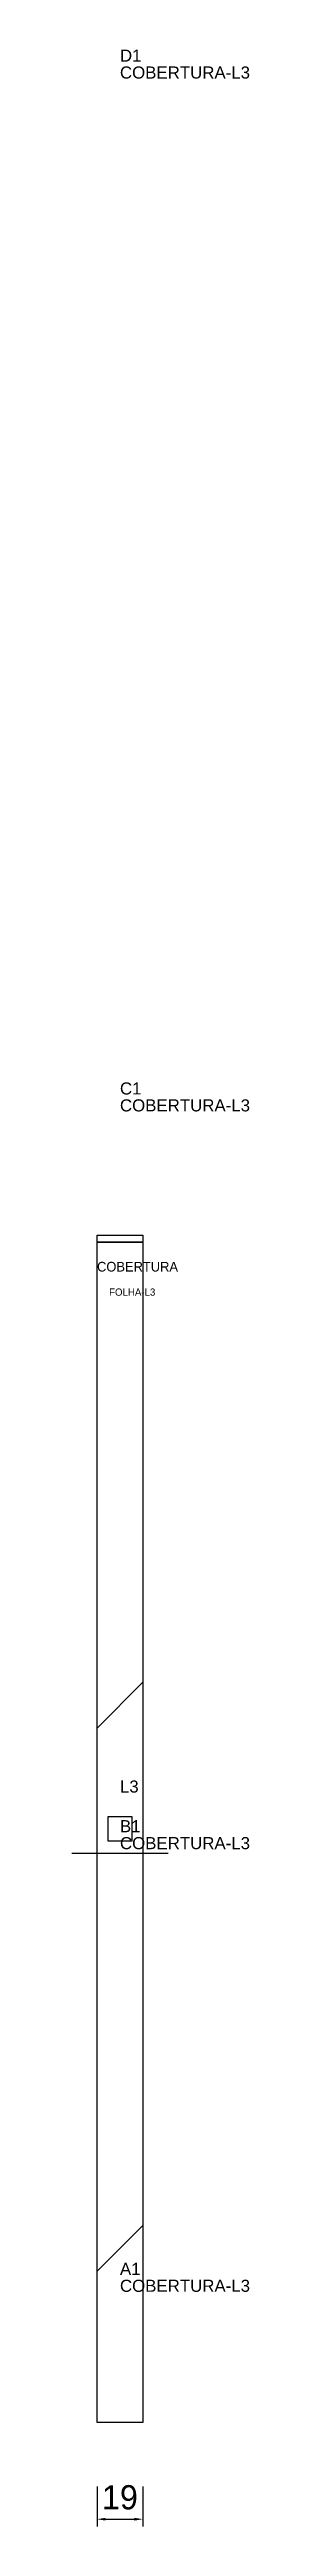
# Model space of a CAD drawing. Header units: metres. Extents: x 212 to 285, y -332 to 692.
import ezdxf

# ---------------------------------------------------------------- set-up
doc = ezdxf.new("R2010")
doc.units = ezdxf.units.M
for name, color, linetype in [('3', 3, 'CONTINUOUS'), ('AUX00', 7, 'CONTINUOUS'), ('COTA', 241, 'CONTINUOUS'), ('FOLHA', 255, 'CONTINUOUS'), ('Hachura', 251, 'CONTINUOUS'), ('NOMENCLATURA', 7, 'CONTINUOUS'), ('Nível', 160, 'CONTINUOUS'), ('Painéis', 200, 'CONTINUOUS'), ('Pilares', 5, 'CONTINUOUS'), ('SARR_2.2x7', 40, 'CONTINUOUS')]:
    doc.layers.add(name, color=color, linetype=linetype)
doc.styles.add('ARIAL', font='Arial.ttf')
doc.styles.add('STR_STANDARD', font='arial.ttf')
doc.dimstyles.new('EZ DXF', dxfattribs={"dimtxt": 10, "dimasz": 3.5, "dimexe": 3, "dimexo": 1.5, "dimgap": 1, "dimtad": 1, "dimdec": 1, "dimdsep": 46, "dimcen": 2.5, "dimazin": 3, "dimtfac": 1, "dimtmove": 0, "dimatfit": 3})

msp = doc.modelspace()

# ---------------------------------------------------------------- hatches: boundary and pattern name
at = {"layer": 'Hachura'}
h = msp.add_hatch(dxfattribs=at)
h.set_pattern_fill('ANSI31', scale=50)
h.paths.add_polyline_path([(222.2, 201.5), (241.2, 201.5), (241.2, -289.3), (222.2, -289.3)])
h = msp.add_hatch(dxfattribs=at)
h.set_pattern_fill('ANSI31', scale=50)
h.paths.add_polyline_path([(222.2, 201.5), (241.2, 201.5), (241.2, -289.3), (222.2, -289.3)])

# ---------------------------------------------------------------- linework, layer by layer
at = {"layer": '3'}
msp.add_lwpolyline([(222.2, 198.7), (241.2, 198.7)], close=True, dxfattribs=at)
msp.add_lwpolyline([(222.2, 198.7), (241.2, 198.7)], close=True, dxfattribs=at)
at = {"layer": 'Painéis', "color": 200}
for p, q in [((222.2, 201.5), (241.2, 201.5)), ((222.2, -289.3), (222.2, 201.5)), ((222.2, 201.5), (241.2, 201.5)), ((222.2, -289.3), (222.2, 201.5)), ((241.2, 201.5), (241.2, -289.3)), ((241.2, 201.5), (241.2, -289.3)), ((241.2, -289.3), (222.2, -289.3)), ((241.2, -289.3), (222.2, -289.3))]:
    msp.add_line(p, q, dxfattribs=at)
at = {"layer": 'Pilares'}
msp.add_lwpolyline([(226.7, -48.9), (236.7, -48.9), (236.7, -38.9), (226.7, -38.9)], close=True, dxfattribs=at)
msp.add_lwpolyline([(226.7, -48.9), (236.7, -48.9), (236.7, -38.9), (226.7, -38.9)], close=True, dxfattribs=at)
at = {"layer": 'SARR_2.2x7'}
msp.add_line((211.7, -53.9), (251.7, -53.9), dxfattribs=at)
msp.add_line((211.7, -53.9), (251.7, -53.9), dxfattribs=at)

# ---------------------------------------------------------------- texts
at = {"layer": '3', "style": 'STR_STANDARD'}
for s, p in [('D1', (231.7, 686.7)), ('D1', (231.7, 686.7)), ('C1', (231.7, 259.7)), ('C1', (231.7, 259.7)), ('B1', (231.7, -45.3)), ('B1', (231.7, -45.3)), ('A1', (231.7, -228.3)), ('A1', (231.7, -228.3))]:
    msp.add_text(s, height=5, dxfattribs=at).set_placement(p)
at = {"layer": 'AUX00', "style": 'STR_STANDARD'}
for p in [(231.7, 679.7), (231.7, 679.7), (231.7, 252.7), (231.7, 252.7), (231.7, -52.3), (231.7, -52.3), (231.7, -235.3), (231.7, -235.3)]:
    msp.add_text('COBERTURA-L3', height=5, dxfattribs=at).set_placement(p)
at = {"layer": 'FOLHA'}
msp.add_text('FOLHA-L3', height=3, dxfattribs=at).set_placement((227.2, 176.5))
msp.add_text('FOLHA-L3', height=3, dxfattribs=at).set_placement((227.2, 176.5))
at = {"layer": 'NOMENCLATURA', "insert": (231.7, -23.9), "char_height": 5, "attachment_point": 1, "style": 'ARIAL'}
msp.add_mtext('L3', dxfattribs=at)
msp.add_mtext('L3', dxfattribs=at)
at = {"layer": 'Nível'}
msp.add_text('COBERTURA', height=4, dxfattribs=at).set_placement((222.2, 186.5))
msp.add_text('COBERTURA', height=4, dxfattribs=at).set_placement((222.2, 186.5))

# ---------------------------------------------------------------- dimensions: what is measured, and where the dimension line sits
at = {"layer": 'COTA'}
msp.add_linear_dim(base=(222.2, -329.3), p1=(222.2, -314.3), p2=(241.2, -314.3), dimstyle='EZ DXF', dxfattribs=at).render()
msp.add_linear_dim(base=(222.2, -329.3), p1=(222.2, -314.3), p2=(241.2, -314.3), dimstyle='EZ DXF', dxfattribs=at).render()

doc.saveas('drawing.dxf')
